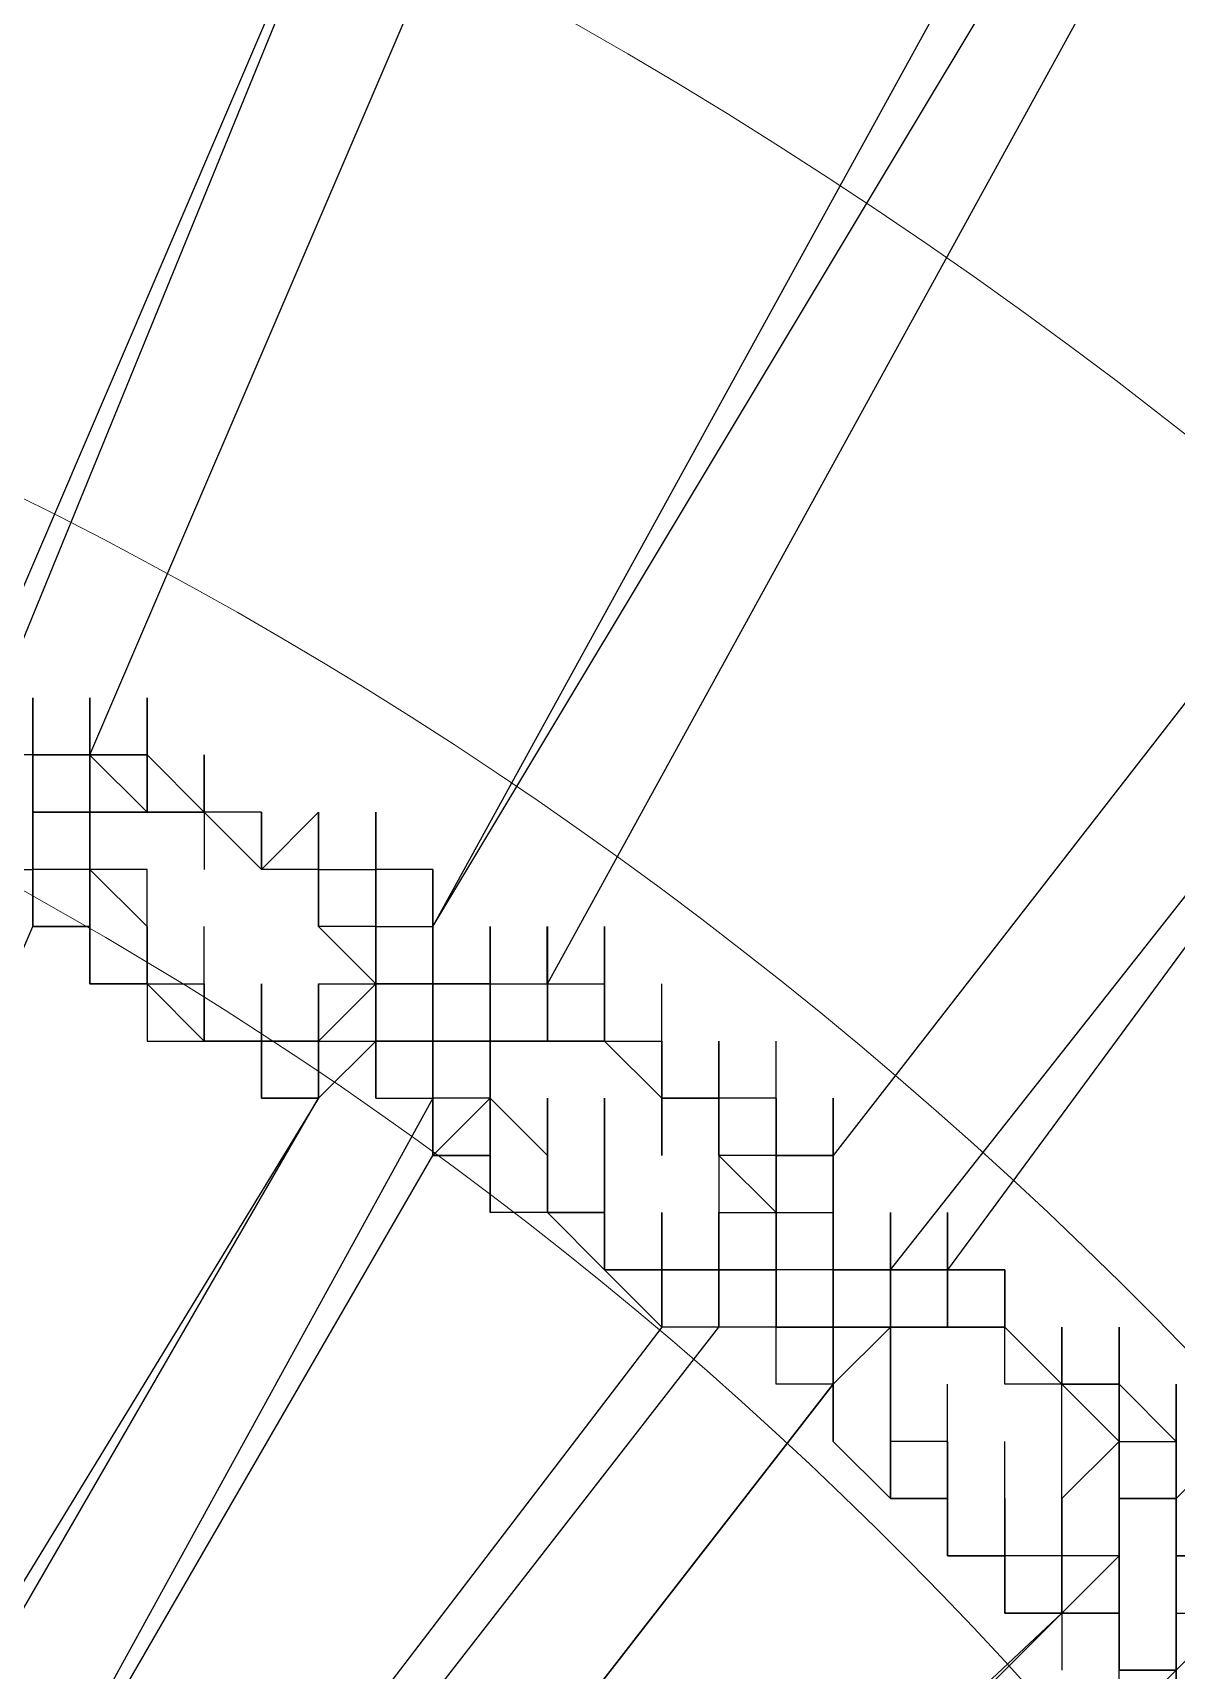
# Model space of a CAD drawing. Header units: inches. Extents: x 3324238 to 135265466, y -1036581 to 20094598.
# Drawn here: x 3353773.837 to 3353775.448, y -519265.449 to -519263.143 of the extents above; entities that cross this region are included whole.
import ezdxf

# ---------------------------------------------------------------- set-up
doc = ezdxf.new("R2010")
doc.units = ezdxf.units.IN
doc.header["$MEASUREMENT"] = 0
doc.layers.add('PDF_Geometry', color=7, linetype='Continuous')

msp = doc.modelspace()

# ---------------------------------------------------------------- linework, layer by layer
at = {"layer": 'PDF_Geometry', "lineweight": 25}
for points in [[(3353774.4814, -519262.3875), (3353773.7562, -519264.16), (3353773.7562, -519264.2406), (3353773.7562, -519264.3212), (3353773.7562, -519264.2406), (3353773.7562, -519264.16), (3353773.7562, -519264.2406), (3353773.6757, -519264.2406)], [(3353774.4814, -519262.3875), (3353773.7562, -519264.0795)], [(3353773.8368, -519264.0795), (3353773.8368, -519264.16), (3353773.8368, -519264.2406), (3353773.8368, -519264.16), (3353773.8368, -519264.0795), (3353773.8368, -519264.16), (3353773.8368, -519264.0795), (3353773.8368, -519264.16), (3353773.8368, -519264.2406), (3353773.9174, -519264.2406), (3353773.9174, -519264.3212), (3353773.9174, -519264.2406), (3353773.9174, -519264.16), (3353773.9174, -519264.2406), (3353773.9174, -519264.16), (3353773.9174, -519264.2406), (3353773.9174, -519264.16), (3353773.9174, -519264.2406), (3353773.9174, -519264.16), (3353774.6425, -519262.4681)], [(3353774.0785, -519264.16), (3353774.0785, -519264.2406), (3353773.998, -519264.2406), (3353773.9174, -519264.2406), (3353773.9174, -519264.16), (3353773.9174, -519264.0795), (3353773.9174, -519264.16), (3353774.6425, -519262.468)], [(3353773.3534, -519266.1743), (3353774.2397, -519264.6435), (3353774.3202, -519264.5629), (3353774.3202, -519264.6435), (3353774.4008, -519264.6435), (3353774.4008, -519264.5629), (3353774.4814, -519264.5629), (3353774.562, -519264.5629), (3353774.4814, -519264.5629), (3353774.562, -519264.5629), (3353774.562, -519264.4823), (3353774.562, -519264.5629), (3353774.562, -519264.4823), (3353774.562, -519264.5629), (3353774.562, -519264.4823), (3353775.4482, -519262.8709), (3353775.4482, -519262.7903), (3353775.4482, -519262.8709), (3353775.4482, -519262.7903), (3353775.3677, -519262.7903), (3353775.3677, -519262.7098), (3353775.3677, -519262.7903), (3353775.3677, -519262.7098)], [(3353774.2397, -519264.6435), (3353774.2397, -519264.5629), (3353774.2397, -519264.6435), (3353774.2397, -519264.5629), (3353774.3202, -519264.5629), (3353774.3202, -519264.4823), (3353774.3202, -519264.4018), (3353774.3202, -519264.4823), (3353774.3202, -519264.5629), (3353774.3202, -519264.4823), (3353774.3202, -519264.5629), (3353774.4008, -519264.5629), (3353774.4008, -519264.4823), (3353774.4008, -519264.4018), (3353774.4008, -519264.4823), (3353774.4008, -519264.4018), (3353774.4008, -519264.4823), (3353774.4008, -519264.4018), (3353774.4008, -519264.4823), (3353774.4008, -519264.4018), (3353774.4008, -519264.3212), (3353774.4008, -519264.4018), (3353775.2871, -519262.7903), (3353775.2871, -519262.7098)], [(3353774.4008, -519264.4018), (3353774.4008, -519264.4823), (3353774.4008, -519264.4018), (3353775.3677, -519262.7903), (3353775.2871, -519262.7903), (3353775.2871, -519262.7098)], [(3353774.4814, -519264.5629), (3353774.4814, -519264.4823), (3353774.4814, -519264.5629), (3353774.4814, -519264.4823), (3353774.4814, -519264.5629), (3353774.4814, -519264.4823), (3353774.562, -519264.4823), (3353774.562, -519264.4018), (3353774.562, -519264.4823), (3353775.4482, -519262.8709)], [(3353776.1734, -519263.1932), (3353776.1734, -519263.2738), (3353776.0928, -519263.2738), (3353776.0928, -519263.1932), (3353776.0928, -519263.2738), (3353774.9648, -519264.7241), (3353774.9648, -519264.6435)], [(3353776.0928, -519263.2738), (3353774.9648, -519264.7241), (3353774.9648, -519264.6435), (3353774.9648, -519264.7241), (3353774.9648, -519264.8046), (3353774.9648, -519264.8852), (3353774.9648, -519264.8046), (3353774.9648, -519264.8852), (3353774.9648, -519264.8046), (3353774.9648, -519264.8852), (3353775.0454, -519264.8852), (3353775.0454, -519264.9658), (3353775.126, -519264.9658), (3353775.0454, -519264.9658), (3353774.9648, -519264.9658), (3353774.8842, -519264.9658), (3353774.8842, -519264.8852), (3353774.8842, -519264.8046), (3353774.8842, -519264.8852), (3353774.8842, -519264.8046), (3353774.8842, -519264.8852), (3353774.8842, -519264.8046), (3353774.8842, -519264.8852), (3353774.8842, -519264.8046), (3353774.8842, -519264.8852), (3353774.8842, -519264.8046), (3353774.8842, -519264.8852), (3353774.8842, -519264.8046), (3353774.8842, -519264.7241), (3353774.8842, -519264.6435)], [(3353775.0454, -519264.8852), (3353776.254, -519263.3543)], [(3353776.254, -519263.3543), (3353775.126, -519264.8852), (3353775.126, -519264.8046)], [(3353775.2065, -519265.3686), (3353775.2065, -519265.2881), (3353775.2065, -519265.3686), (3353775.2871, -519265.3686), (3353775.2871, -519265.2881), (3353775.2871, -519265.3686), (3353775.2871, -519265.2881), (3353775.2871, -519265.2075), (3353775.3677, -519265.1269), (3353775.4482, -519265.1269), (3353775.4482, -519265.0463), (3353775.4482, -519265.1269), (3353775.4482, -519265.2075), (3353776.818, -519263.8378)], [(3353776.818, -519263.8378), (3353775.4482, -519265.2075), (3353775.4482, -519265.2881), (3353775.4482, -519265.2075), (3353775.4482, -519265.1269), (3353775.4482, -519265.2075), (3353775.4482, -519265.2881), (3353775.4482, -519265.3686), (3353775.5288, -519265.3686)], [(3353773.9174, -519264.3212), (3353773.9174, -519264.2406), (3353773.8368, -519264.2406), (3353773.8368, -519264.3212), (3353773.8368, -519264.2406), (3353773.8368, -519264.3212), (3353773.8368, -519264.2406), (3353773.8368, -519264.3212), (3353773.8368, -519264.2406), (3353773.8368, -519264.16), (3353773.8368, -519264.0795), (3353773.8368, -519264.16), (3353773.7562, -519264.16), (3353773.7562, -519264.0795), (3353773.7562, -519263.9989), (3353773.7562, -519264.0795), (3353773.7562, -519263.9989), (3353773.7562, -519264.0795), (3353773.7562, -519264.16)], [(3353773.1117, -519266.0938), (3353773.8368, -519264.4018), (3353773.8368, -519264.3212), (3353773.8368, -519264.2406), (3353773.8368, -519264.3212), (3353773.8368, -519264.4018), (3353773.8368, -519264.3212), (3353773.8368, -519264.4018), (3353773.8368, -519264.3212), (3353773.8368, -519264.4018), (3353773.8368, -519264.3212), (3353773.8368, -519264.2406), (3353773.8368, -519264.3212), (3353773.8368, -519264.2406), (3353773.8368, -519264.16), (3353773.8368, -519264.0795), (3353773.8368, -519264.16), (3353773.8368, -519264.2406), (3353773.8368, -519264.3212), (3353773.8368, -519264.2406), (3353773.8368, -519264.16), (3353773.8368, -519264.0795), (3353773.8368, -519264.16), (3353773.8368, -519264.2406), (3353773.8368, -519264.16), (3353773.8368, -519264.0795), (3353773.8368, -519264.16), (3353773.8368, -519264.0795), (3353773.8368, -519264.16), (3353773.7562, -519264.16)], [(3353773.9174, -519264.16), (3353773.9174, -519264.0795), (3353773.9174, -519264.16), (3353773.9174, -519264.2406), (3353773.9174, -519264.16), (3353773.9174, -519264.0795), (3353773.9174, -519264.16), (3353773.9174, -519264.2406), (3353773.9174, -519264.16), (3353773.9174, -519264.2406), (3353773.9174, -519264.16), (3353773.9174, -519264.2406), (3353773.9174, -519264.16), (3353773.9174, -519264.0795), (3353773.9174, -519264.16), (3353773.9174, -519264.0795), (3353773.9174, -519264.16), (3353773.9174, -519264.2406), (3353773.9174, -519264.16), (3353773.9174, -519264.2406), (3353773.9174, -519264.3212), (3353773.9174, -519264.2406), (3353773.9174, -519264.16), (3353773.9174, -519264.2406), (3353773.9174, -519264.3212), (3353773.9174, -519264.2406), (3353773.9174, -519264.16), (3353773.998, -519264.16)], [(3353773.9174, -519264.2406), (3353773.9174, -519264.16), (3353773.9174, -519264.0795)], [(3353773.6757, -519264.2406), (3353773.6757, -519264.3212), (3353773.7562, -519264.3212), (3353773.7562, -519264.2406), (3353773.7562, -519264.16), (3353773.7562, -519264.2406), (3353773.7562, -519264.16), (3353773.7562, -519264.2406), (3353773.7562, -519264.3212), (3353773.8368, -519264.3212)], [(3353773.9174, -519264.16), (3353773.8368, -519264.16), (3353773.9174, -519264.16)], [(3353773.8368, -519264.2406), (3353773.8368, -519264.16)], [(3353773.8368, -519264.2406), (3353773.8368, -519264.16)], [(3353774.1591, -519264.2406), (3353774.1591, -519264.3212), (3353774.2397, -519264.2406), (3353774.2397, -519264.3212), (3353774.2397, -519264.2406), (3353774.2397, -519264.3212), (3353774.2397, -519264.2406), (3353774.2397, -519264.3212), (3353774.2397, -519264.2406), (3353774.2397, -519264.3212), (3353774.2397, -519264.4018), (3353774.2397, -519264.3212), (3353774.2397, -519264.4018), (3353774.2397, -519264.3212), (3353774.3202, -519264.3212), (3353774.3202, -519264.2406), (3353774.3202, -519264.3212), (3353774.3202, -519264.4018), (3353774.3202, -519264.3212), (3353774.3202, -519264.2406), (3353774.3202, -519264.3212), (3353774.3202, -519264.4018), (3353774.3202, -519264.3212), (3353774.3202, -519264.4018), (3353774.3202, -519264.3212), (3353774.3202, -519264.4018), (3353774.3202, -519264.4823), (3353774.3202, -519264.4018), (3353774.3202, -519264.4823), (3353774.3202, -519264.4018), (3353774.3202, -519264.4823), (3353774.3202, -519264.4018), (3353774.3202, -519264.4823), (3353774.3202, -519264.4018), (3353774.3202, -519264.4823), (3353774.2397, -519264.4018), (3353774.2397, -519264.3212), (3353774.2397, -519264.4018), (3353774.2397, -519264.3212), (3353774.1591, -519264.3212), (3353774.1591, -519264.2406), (3353774.0785, -519264.2406), (3353773.998, -519264.16), (3353773.998, -519264.2406), (3353773.998, -519264.16), (3353773.998, -519264.2406), (3353773.9174, -519264.2406), (3353773.998, -519264.2406)], [(3353773.9174, -519264.2406), (3353773.9174, -519264.16)], [(3353773.9174, -519264.16), (3353773.998, -519264.16), (3353773.9174, -519264.16)], [(3353773.9174, -519264.2406), (3353773.9174, -519264.1601)], [(3353773.998, -519264.2406), (3353773.9174, -519264.1601)], [(3353774.0785, -519264.2406), (3353774.0785, -519264.16)], [(3353774.0785, -519264.2406), (3353774.0785, -519264.16)], [(3353774.0785, -519264.2406), (3353774.0785, -519264.16)], [(3353773.8368, -519264.3212), (3353773.8368, -519264.2406)], [(3353773.8368, -519264.3212), (3353773.8368, -519264.2406)], [(3353773.8368, -519264.3212), (3353773.8368, -519264.2406)], [(3353773.8368, -519264.3212), (3353773.8368, -519264.2406)], [(3353773.8368, -519264.3212), (3353773.8368, -519264.2406)], [(3353773.9174, -519264.3212), (3353773.9174, -519264.2406)], [(3353773.9174, -519264.3212), (3353773.9174, -519264.2406)], [(3353773.9174, -519264.3212), (3353773.9174, -519264.2406)], [(3353773.9174, -519264.3212), (3353773.9174, -519264.2406)], [(3353774.1591, -519264.5629), (3353774.1591, -519264.4823), (3353774.1591, -519264.5629), (3353774.1591, -519264.4823), (3353774.1591, -519264.5629), (3353774.1591, -519264.4823), (3353774.1591, -519264.5629), (3353774.2397, -519264.5629), (3353774.1591, -519264.5629), (3353774.2397, -519264.5629), (3353774.2397, -519264.4823), (3353774.2397, -519264.5629), (3353774.2397, -519264.4823), (3353774.3202, -519264.4823), (3353774.2397, -519264.4018), (3353774.2397, -519264.3212), (3353774.2397, -519264.2406), (3353774.2397, -519264.3212), (3353774.1591, -519264.3212), (3353774.1591, -519264.2406), (3353774.1591, -519264.3212), (3353774.0785, -519264.2406), (3353774.0785, -519264.3212)], [(3353774.2397, -519264.2406), (3353774.1591, -519264.3212), (3353774.2397, -519264.2406)], [(3353774.2397, -519264.3212), (3353774.2397, -519264.2406)], [(3353773.7562, -519264.3212), (3353773.8368, -519264.3212)], [(3353774.0785, -519264.5629), (3353774.1591, -519264.5629), (3353774.1591, -519264.4823), (3353774.1591, -519264.5629), (3353774.2397, -519264.5629), (3353774.2397, -519264.4823), (3353774.2397, -519264.5629), (3353774.2397, -519264.6435), (3353774.2397, -519264.5629), (3353774.2397, -519264.6435), (3353774.2397, -519264.5629), (3353774.2397, -519264.4823), (3353774.2397, -519264.5629), (3353774.3202, -519264.4823), (3353774.4008, -519264.4823), (3353774.4008, -519264.4018), (3353774.4008, -519264.3212), (3353774.4008, -519264.4018), (3353774.4008, -519264.4823), (3353774.4008, -519264.5629), (3353774.4008, -519264.6435), (3353774.4008, -519264.7241), (3353774.4814, -519264.6435), (3353774.4814, -519264.5629), (3353774.4814, -519264.4823), (3353774.4814, -519264.5629), (3353774.4814, -519264.4823), (3353774.4814, -519264.5629), (3353774.4814, -519264.4823), (3353774.4814, -519264.5629), (3353774.4814, -519264.4823), (3353774.4814, -519264.5629), (3353774.4814, -519264.4823), (3353774.4814, -519264.5629), (3353774.4814, -519264.4823), (3353774.4814, -519264.5629), (3353774.4008, -519264.5629), (3353774.4008, -519264.6435), (3353774.4008, -519264.5629), (3353774.4008, -519264.6435), (3353774.4008, -519264.7241), (3353774.4008, -519264.6435), (3353774.4008, -519264.5629), (3353774.4814, -519264.5629), (3353774.4814, -519264.6435), (3353774.4814, -519264.7241), (3353774.4814, -519264.6435), (3353774.4814, -519264.5629), (3353774.4814, -519264.4823), (3353774.4814, -519264.5629), (3353774.4814, -519264.4823), (3353774.4814, -519264.4018)], [(3353774.4008, -519264.3212), (3353774.4008, -519264.4018), (3353774.4008, -519264.3212), (3353774.3202, -519264.3212), (3353774.3202, -519264.4018), (3353774.2397, -519264.4018)], [(3353774.3202, -519264.6435), (3353774.3202, -519264.5629), (3353774.3202, -519264.6435), (3353774.3202, -519264.5629), (3353774.3202, -519264.4823), (3353774.3202, -519264.4018), (3353774.4008, -519264.4018), (3353774.4008, -519264.3212), (3353774.4008, -519264.4018), (3353774.4008, -519264.4823), (3353774.3202, -519264.4823), (3353774.3202, -519264.5629), (3353774.3202, -519264.4823), (3353774.3202, -519264.5629), (3353774.3202, -519264.4823), (3353774.3202, -519264.5629), (3353774.3202, -519264.4823)], [(3353774.4008, -519264.4018), (3353774.4008, -519264.3212)], [(3353774.4008, -519264.4018), (3353774.4008, -519264.3212)], [(3353774.4008, -519264.4018), (3353774.4008, -519264.3212)], [(3353774.4008, -519264.4018), (3353774.4008, -519264.3212)], [(3353774.4008, -519264.4018), (3353774.4008, -519264.3212)], [(3353774.4008, -519264.4018), (3353774.4008, -519264.3212)], [(3353774.4008, -519264.4018), (3353774.4008, -519264.3212)], [(3353774.4008, -519264.4018), (3353774.4008, -519264.3212)], [(3353773.8368, -519264.4018), (3353773.9174, -519264.4018), (3353773.9174, -519264.4823), (3353773.998, -519264.4823), (3353773.998, -519264.5629), (3353774.0785, -519264.5629), (3353774.0785, -519264.4823), (3353774.0785, -519264.5629), (3353774.0785, -519264.4823), (3353774.0785, -519264.5629), (3353774.0785, -519264.4823), (3353774.0785, -519264.5629), (3353774.0785, -519264.4823), (3353774.0785, -519264.5629), (3353773.998, -519264.4823), (3353773.9174, -519264.4823)], [(3353773.998, -519264.4823), (3353773.998, -519264.4018)], [(3353773.998, -519264.4823), (3353773.998, -519264.4018)], [(3353774.0785, -519264.4823), (3353774.0785, -519264.4018)], [(3353774.3202, -519264.4018), (3353774.3202, -519264.4823), (3353774.3202, -519264.5629), (3353774.4008, -519264.5629), (3353774.4008, -519264.6435), (3353774.4008, -519264.5629), (3353774.4008, -519264.6435), (3353774.4008, -519264.5629), (3353774.4008, -519264.6435), (3353774.4008, -519264.5629), (3353774.4008, -519264.4823), (3353774.4814, -519264.4823), (3353774.4814, -519264.4018), (3353774.4814, -519264.4823), (3353774.4814, -519264.4018), (3353774.4814, -519264.4823), (3353774.4814, -519264.4018), (3353774.4814, -519264.4823), (3353774.4814, -519264.5629), (3353774.4814, -519264.6435), (3353774.4008, -519264.6435), (3353774.4008, -519264.5629), (3353774.4008, -519264.6435), (3353774.4008, -519264.7241), (3353774.4008, -519264.6435), (3353774.4008, -519264.7241), (3353774.4814, -519264.7241), (3353774.4008, -519264.7241), (3353774.4814, -519264.7241)], [(3353774.3202, -519264.4823), (3353774.3202, -519264.4018)], [(3353774.3202, -519264.6435), (3353774.3202, -519264.5629), (3353774.3202, -519264.4823), (3353774.3202, -519264.4018)], [(3353774.3202, -519264.4823), (3353774.3202, -519264.4018)], [(3353774.3202, -519264.4823), (3353774.3202, -519264.4018)], [(3353774.3202, -519264.4823), (3353774.3202, -519264.4018)], [(3353774.3202, -519264.4823), (3353774.3202, -519264.4018)], [(3353774.3202, -519264.4823), (3353774.3202, -519264.4018)], [(3353774.3202, -519264.4823), (3353774.3202, -519264.4018)], [(3353774.3202, -519264.4823), (3353774.3202, -519264.4018)], [(3353774.3202, -519264.4823), (3353774.3202, -519264.4018)], [(3353774.3202, -519264.4823), (3353774.3202, -519264.4018)], [(3353774.3203, -519264.6435), (3353774.3203, -519264.5629), (3353774.3203, -519264.4823), (3353774.3203, -519264.4018)], [(3353774.4008, -519264.4823), (3353774.4008, -519264.4018)], [(3353774.4008, -519264.4823), (3353774.4008, -519264.4018)], [(3353774.4008, -519264.4823), (3353774.4008, -519264.4018)], [(3353774.4008, -519264.4823), (3353774.4008, -519264.4018)], [(3353774.4008, -519264.4823), (3353774.4008, -519264.4018)], [(3353774.4008, -519264.4823), (3353774.4008, -519264.4018)], [(3353774.4008, -519264.4823), (3353774.4008, -519264.4018)], [(3353774.4008, -519264.4823), (3353774.4008, -519264.4018)], [(3353774.4008, -519264.4823), (3353774.4008, -519264.4018)], [(3353774.4814, -519264.4823), (3353774.4814, -519264.4018)], [(3353774.4814, -519264.4823), (3353774.4814, -519264.4018)], [(3353774.4814, -519264.4823), (3353774.4814, -519264.4018)], [(3353774.4814, -519264.4823), (3353774.4814, -519264.4018)], [(3353774.4814, -519264.4823), (3353774.4814, -519264.4018)], [(3353774.4814, -519264.4823), (3353774.4814, -519264.4018)], [(3353774.4814, -519264.4823), (3353774.4814, -519264.4018)], [(3353774.4814, -519264.4823), (3353774.4814, -519264.4018)], [(3353774.4814, -519264.4823), (3353774.4814, -519264.4018)], [(3353774.4814, -519264.4823), (3353774.4814, -519264.4018)], [(3353774.5619, -519264.4823), (3353774.5619, -519264.4018)], [(3353774.5619, -519264.4823), (3353774.5619, -519264.4018)], [(3353774.562, -519264.4823), (3353774.562, -519264.4018)], [(3353774.562, -519264.4018), (3353774.562, -519264.4823), (3353774.562, -519264.4018), (3353774.562, -519264.4823), (3353774.6425, -519264.4823), (3353774.6425, -519264.4018), (3353774.6425, -519264.4823), (3353774.6425, -519264.5629), (3353774.7231, -519264.5629), (3353774.7231, -519264.6435), (3353774.8037, -519264.6435)], [(3353774.562, -519264.4823), (3353774.562, -519264.4018)], [(3353774.562, -519264.4823), (3353774.562, -519264.4018)], [(3353774.562, -519264.4823), (3353774.562, -519264.4018)], [(3353774.562, -519264.6435), (3353774.562, -519264.7241), (3353774.562, -519264.6435), (3353774.562, -519264.7241), (3353774.562, -519264.8046), (3353774.4814, -519264.8046), (3353774.4814, -519264.7241), (3353774.4008, -519264.7241), (3353774.4008, -519264.6435), (3353773.5145, -519266.2549), (3353774.4008, -519264.7241), (3353774.4008, -519264.6435), (3353774.4008, -519264.7241), (3353774.4008, -519264.6435), (3353774.4008, -519264.5629), (3353774.4008, -519264.6435), (3353774.4008, -519264.5629), (3353774.4008, -519264.4823), (3353774.4008, -519264.5629), (3353774.4008, -519264.6435), (3353774.4008, -519264.5629), (3353774.4008, -519264.6435), (3353774.4008, -519264.5629), (3353774.4814, -519264.5629), (3353774.4814, -519264.6435), (3353774.562, -519264.7241), (3353774.4814, -519264.6435), (3353774.562, -519264.7241), (3353774.562, -519264.8046), (3353774.4814, -519264.8046), (3353774.4814, -519264.7241), (3353774.4814, -519264.8046)], [(3353773.998, -519264.4823), (3353774.0785, -519264.4823)], [(3353774.1591, -519264.4823), (3353774.1591, -519264.5629), (3353774.0785, -519264.5629), (3353774.1591, -519264.5629), (3353774.1591, -519264.6435)], [(3353774.1591, -519264.5629), (3353774.1591, -519264.4823)], [(3353774.1591, -519264.5629), (3353774.1591, -519264.4823)], [(3353774.2397, -519264.5629), (3353774.2397, -519264.4823)], [(3353774.2397, -519264.5629), (3353774.2397, -519264.4823)], [(3353774.2397, -519264.6435), (3353774.2397, -519264.5629), (3353774.2397, -519264.4823)], [(3353774.3202, -519264.5629), (3353774.3202, -519264.4823)], [(3353774.3202, -519264.5629), (3353774.3202, -519264.4823)], [(3353774.3202, -519264.4823), (3353774.4008, -519264.4823)], [(3353774.4008, -519264.6435), (3353774.4008, -519264.5629), (3353774.4008, -519264.4823), (3353774.4008, -519264.5629), (3353774.4008, -519264.6435)], [(3353774.4814, -519264.4823), (3353774.4008, -519264.4823), (3353774.4814, -519264.4823)], [(3353774.4008, -519264.5629), (3353774.4008, -519264.4823)], [(3353774.4008, -519264.5629), (3353774.4008, -519264.4823)], [(3353774.4814, -519264.5629), (3353774.4814, -519264.4823)], [(3353774.4814, -519264.5629), (3353774.4814, -519264.4823)], [(3353774.4814, -519264.5629), (3353774.4814, -519264.4823)], [(3353774.4814, -519264.5629), (3353774.4814, -519264.4823)], [(3353774.4814, -519264.5629), (3353774.4814, -519264.4823)], [(3353774.4814, -519264.5629), (3353774.4814, -519264.4823)], [(3353774.4814, -519264.5629), (3353774.4814, -519264.4823)], [(3353774.562, -519264.5629), (3353774.6425, -519264.5629), (3353774.6425, -519264.4823), (3353774.6425, -519264.5629), (3353774.7231, -519264.5629), (3353774.7231, -519264.4823)], [(3353774.6425, -519264.5629), (3353774.6425, -519264.4823)], [(3353774.7231, -519264.6435), (3353774.6425, -519264.5629), (3353774.6425, -519264.4823)], [(3353773.8368, -519266.4966), (3353774.9648, -519265.0463), (3353774.9648, -519264.9658), (3353774.9648, -519265.0463), (3353774.9648, -519265.1269), (3353774.9648, -519265.0463), (3353775.0454, -519264.9658), (3353775.0454, -519264.8852), (3353775.0454, -519264.9658), (3353775.0454, -519264.8852), (3353775.0454, -519264.9658), (3353774.9648, -519264.9658), (3353774.9648, -519264.8852), (3353774.9648, -519264.9658), (3353774.8842, -519264.9658), (3353774.8842, -519264.8852), (3353774.8842, -519264.8046), (3353774.8842, -519264.8852), (3353774.8842, -519264.8046), (3353774.8842, -519264.7241), (3353774.8842, -519264.6435), (3353774.8842, -519264.5629)], [(3353774.2397, -519264.6435), (3353774.2397, -519264.5629)], [(3353774.2397, -519264.6435), (3353774.2397, -519264.5629)], [(3353774.3202, -519264.5629), (3353774.4008, -519264.5629), (3353774.3202, -519264.5629)], [(3353774.4008, -519264.6435), (3353774.4008, -519264.5629)], [(3353774.4814, -519264.5629), (3353774.4008, -519264.5629)], [(3353774.4008, -519264.7241), (3353774.4008, -519264.6435), (3353774.4008, -519264.5629), (3353774.4008, -519264.6435)], [(3353774.4008, -519264.6435), (3353774.4008, -519264.5629)], [(3353774.6425, -519264.5629), (3353774.562, -519264.5629), (3353774.6425, -519264.5629)], [(3353774.8037, -519264.7241), (3353774.8037, -519264.6435), (3353774.8037, -519264.7241), (3353774.8037, -519264.6435), (3353774.8037, -519264.7241), (3353774.8037, -519264.6435), (3353774.8037, -519264.7241), (3353774.8037, -519264.6435), (3353774.8037, -519264.7241), (3353774.8037, -519264.6435), (3353774.8037, -519264.7241), (3353774.8037, -519264.6435), (3353774.7231, -519264.6435), (3353774.8037, -519264.6435), (3353774.8037, -519264.7241), (3353774.8037, -519264.6435), (3353774.8037, -519264.5629), (3353774.8037, -519264.6435), (3353774.8037, -519264.5629), (3353774.8037, -519264.6435), (3353774.8037, -519264.5629)], [(3353774.7231, -519264.5629), (3353774.7231, -519264.6435)], [(3353774.7231, -519264.6435), (3353774.7231, -519264.5629)], [(3353774.7231, -519264.6435), (3353774.7231, -519264.5629)], [(3353774.7231, -519264.6435), (3353774.7231, -519264.5629)], [(3353774.8037, -519264.6435), (3353774.8037, -519264.5629)], [(3353774.2397, -519264.6435), (3353773.3534, -519266.0938)], [(3353774.1591, -519264.6435), (3353774.2397, -519264.6435), (3353774.1591, -519264.6435)], [(3353774.4008, -519264.7241), (3353774.4008, -519264.6435)], [(3353774.8037, -519264.9658), (3353774.8037, -519264.8852), (3353774.8037, -519264.9658), (3353774.8037, -519264.8852), (3353774.8037, -519264.9658), (3353774.8037, -519264.8852), (3353774.8037, -519264.9658), (3353774.8037, -519264.8852), (3353774.8037, -519264.9658), (3353774.8037, -519264.8852), (3353774.8842, -519264.8852), (3353774.8842, -519264.8046), (3353774.8037, -519264.7241), (3353774.8037, -519264.8046), (3353774.8037, -519264.8852), (3353774.8037, -519264.9658), (3353774.7231, -519264.9658), (3353774.7231, -519264.8852), (3353774.7231, -519264.8046), (3353774.7231, -519264.8852), (3353774.7231, -519264.8046), (3353774.7231, -519264.8852), (3353774.7231, -519264.8046), (3353774.7231, -519264.8852), (3353774.7231, -519264.8046), (3353774.7231, -519264.8852), (3353774.6425, -519264.8852), (3353774.6425, -519264.8046), (3353774.6425, -519264.7241), (3353774.6425, -519264.6435), (3353774.6425, -519264.7241), (3353774.6425, -519264.8046), (3353774.6425, -519264.7241), (3353774.6425, -519264.8046), (3353774.562, -519264.8046), (3353774.6425, -519264.8046), (3353774.6425, -519264.7241), (3353774.6425, -519264.8046), (3353774.6425, -519264.8852), (3353774.7231, -519264.8852), (3353774.7231, -519264.9658), (3353774.7231, -519264.8852), (3353774.8037, -519264.8852), (3353774.7231, -519264.8852), (3353774.6425, -519264.8852), (3353774.562, -519264.8046), (3353774.562, -519264.7241), (3353774.562, -519264.8046), (3353774.562, -519264.724)], [(3353774.6425, -519264.8046), (3353774.6425, -519264.8852), (3353774.7231, -519264.8852), (3353774.8037, -519264.8852), (3353774.8037, -519264.8046), (3353774.8037, -519264.8852), (3353774.8037, -519264.8046), (3353774.8037, -519264.8852), (3353774.8037, -519264.9658), (3353774.8037, -519264.8852), (3353774.8037, -519264.8046), (3353774.8842, -519264.8046), (3353774.8842, -519264.7241), (3353774.8842, -519264.8046), (3353774.8842, -519264.7241), (3353774.8037, -519264.7241), (3353774.8037, -519264.6435), (3353774.8037, -519264.7241), (3353774.8037, -519264.6435), (3353774.8037, -519264.7241)], [(3353774.7231, -519264.7241), (3353774.7231, -519264.6435), (3353774.7231, -519264.7241)], [(3353774.8037, -519264.7241), (3353774.8037, -519264.6435)], [(3353774.8037, -519264.7241), (3353774.8037, -519264.6435)], [(3353774.8842, -519264.7241), (3353774.8842, -519264.6435), (3353774.8037, -519264.6435)], [(3353774.8037, -519264.7241), (3353774.8037, -519264.6435)], [(3353774.8842, -519264.7241), (3353774.8842, -519264.6435)], [(3353774.8842, -519264.7241), (3353774.8842, -519264.6435)], [(3353774.8842, -519264.6435), (3353774.8842, -519264.7241)], [(3353774.8842, -519264.7241), (3353774.8842, -519264.6435)], [(3353774.8842, -519264.7241), (3353774.8842, -519264.6435)], [(3353774.8842, -519264.7241), (3353774.8842, -519264.6435), (3353774.8842, -519264.7241)], [(3353774.9648, -519264.724), (3353774.9648, -519264.6435)], [(3353774.6425, -519264.8046), (3353774.6425, -519264.8852), (3353774.6425, -519264.8046), (3353774.6425, -519264.724)], [(3353774.6425, -519264.8046), (3353774.6425, -519264.7241)], [(3353774.8842, -519264.724), (3353774.8842, -519264.8046), (3353774.8842, -519264.8852), (3353774.8037, -519264.8852), (3353774.8037, -519264.9658), (3353774.8037, -519264.8852), (3353774.8037, -519264.8046), (3353774.8037, -519264.8852)], [(3353774.9648, -519265.1269), (3353774.9648, -519265.0463), (3353774.9648, -519264.9658), (3353774.9648, -519265.0463), (3353774.9648, -519264.9658), (3353774.9648, -519265.0463), (3353774.8842, -519265.0463), (3353774.8842, -519264.9658), (3353774.8842, -519264.8852), (3353774.8842, -519264.8046), (3353774.8842, -519264.8852), (3353774.8842, -519264.8046), (3353774.8842, -519264.8852), (3353774.8842, -519264.8046), (3353774.8842, -519264.8852), (3353774.8842, -519264.8046), (3353774.8842, -519264.8852), (3353774.8842, -519264.8046), (3353774.8842, -519264.8852), (3353774.8842, -519264.8046), (3353774.9648, -519264.8046), (3353774.9648, -519264.7241), (3353774.9648, -519264.8046), (3353774.9648, -519264.8852), (3353774.9648, -519264.9658), (3353774.9648, -519264.8852), (3353774.9648, -519264.8046), (3353774.9648, -519264.8852), (3353774.9648, -519264.8046), (3353774.9648, -519264.8852), (3353774.9648, -519264.9658), (3353774.9648, -519264.8852), (3353774.9648, -519264.8046), (3353774.9648, -519264.8852), (3353774.9648, -519264.9658), (3353775.0454, -519264.9658), (3353775.0454, -519264.8852), (3353775.0454, -519264.9658), (3353775.0454, -519264.8852), (3353775.0454, -519264.9658), (3353775.0454, -519264.8852), (3353775.0454, -519264.9658), (3353775.0454, -519264.8852), (3353774.9648, -519264.8852), (3353774.8842, -519264.8852), (3353774.8037, -519264.8852), (3353774.8842, -519264.8852), (3353774.8842, -519264.9658), (3353774.8842, -519264.8852), (3353774.8842, -519264.9658)], [(3353774.8842, -519264.8852), (3353774.8842, -519264.8046), (3353774.8842, -519264.724)], [(3353774.8842, -519264.8046), (3353774.8842, -519264.724)], [(3353774.9648, -519264.7241), (3353774.8842, -519264.7241), (3353774.9648, -519264.7241)], [(3353774.8842, -519264.8046), (3353774.8842, -519264.7241)], [(3353774.8842, -519264.8046), (3353774.8842, -519264.7241)], [(3353774.8842, -519264.8046), (3353774.8842, -519264.7241)], [(3353774.8842, -519264.8046), (3353774.8842, -519264.7241)], [(3353774.8842, -519264.7241), (3353774.9648, -519264.7241)], [(3353774.9648, -519264.8046), (3353774.9648, -519264.7241)], [(3353773.998, -519266.6578), (3353775.2871, -519265.3686), (3353775.2871, -519265.2881), (3353775.2871, -519265.3686), (3353775.2065, -519265.3686), (3353775.2871, -519265.3686), (3353775.2871, -519265.2881), (3353775.2871, -519265.2075), (3353775.2871, -519265.2881), (3353775.2871, -519265.2075), (3353775.2871, -519265.2881), (3353775.2065, -519265.2881), (3353775.2065, -519265.2075), (3353775.2065, -519265.2881), (3353775.2065, -519265.3686), (3353775.2065, -519265.2881), (3353775.126, -519265.2881), (3353775.126, -519265.2075), (3353775.126, -519265.1269), (3353775.126, -519265.2075), (3353775.126, -519265.2881), (3353775.126, -519265.2075), (3353775.126, -519265.2881), (3353775.126, -519265.2075), (3353775.126, -519265.1269), (3353775.126, -519265.2075), (3353775.126, -519265.1269), (3353775.0454, -519265.1269), (3353775.0454, -519265.0463), (3353775.0454, -519265.1269), (3353775.0454, -519265.2075), (3353775.0454, -519265.1269), (3353775.0454, -519265.0463), (3353775.0454, -519264.9658), (3353775.0454, -519264.8852), (3353775.0454, -519264.8046), (3353775.0454, -519264.8852), (3353775.0454, -519264.9658), (3353775.0454, -519264.8852), (3353775.0454, -519264.8046), (3353775.0454, -519264.8852), (3353775.0454, -519264.9658), (3353775.0454, -519264.8852), (3353775.0454, -519264.9658), (3353775.0454, -519264.8852), (3353775.0454, -519264.9658), (3353775.0454, -519264.8852), (3353775.126, -519264.8852), (3353775.126, -519264.8046), (3353775.126, -519264.8852), (3353775.0454, -519264.8852)], [(3353774.6425, -519264.8852), (3353774.6425, -519264.8046)], [(3353774.7231, -519264.8852), (3353774.7231, -519264.8046)], [(3353774.7231, -519264.8852), (3353774.7231, -519264.8046)], [(3353774.9648, -519265.0463), (3353774.9648, -519264.9658), (3353774.9648, -519264.8852), (3353774.9648, -519264.9658), (3353774.8842, -519264.9658), (3353774.8842, -519264.8852), (3353774.8037, -519264.8852), (3353774.8037, -519264.8046)], [(3353774.8037, -519264.8852), (3353774.8037, -519264.8046)], [(3353774.8037, -519264.8852), (3353774.8037, -519264.8046)], [(3353774.9648, -519265.0463), (3353774.9648, -519264.9658), (3353774.8842, -519264.9658), (3353774.8842, -519264.8852), (3353774.8842, -519264.8046), (3353774.8842, -519264.8852)], [(3353774.8842, -519264.8852), (3353774.8842, -519264.8046)], [(3353774.8842, -519264.8852), (3353774.8842, -519264.8046)], [(3353774.8842, -519264.8852), (3353774.8842, -519264.8046)], [(3353774.8842, -519264.8852), (3353774.8842, -519264.8046)], [(3353774.8842, -519264.8852), (3353774.8842, -519264.8046)], [(3353774.8842, -519264.8852), (3353774.8842, -519264.8046)], [(3353774.8842, -519264.8852), (3353774.8842, -519264.8046)], [(3353774.8842, -519264.8852), (3353774.8842, -519264.8046)], [(3353774.8842, -519264.8852), (3353774.8842, -519264.8046)], [(3353774.8842, -519264.8852), (3353774.8842, -519264.8046)], [(3353774.8843, -519264.8852), (3353774.8843, -519264.8046)], [(3353774.9648, -519264.8852), (3353774.9648, -519264.8046)], [(3353774.9648, -519264.8852), (3353774.9648, -519264.8046)], [(3353774.9648, -519264.8852), (3353774.9648, -519264.8046)], [(3353775.0454, -519264.8852), (3353775.0454, -519264.8046)], [(3353775.0454, -519264.8852), (3353775.0454, -519264.8046)], [(3353775.0454, -519264.8852), (3353775.0454, -519264.8046)], [(3353775.0454, -519264.8852), (3353775.0454, -519264.8046)], [(3353775.0454, -519264.8852), (3353775.0454, -519264.8046)], [(3353775.0454, -519264.8852), (3353775.0454, -519264.8046)], [(3353775.0454, -519264.8852), (3353775.0454, -519264.8046)], [(3353775.0454, -519264.8852), (3353775.0454, -519264.8046)], [(3353775.1259, -519264.8852), (3353775.1259, -519264.8046)], [(3353775.126, -519264.8852), (3353775.126, -519264.8046)], [(3353775.126, -519264.8852), (3353775.126, -519264.8046)], [(3353774.7231, -519264.9658), (3353774.7231, -519264.8852)], [(3353774.8037, -519264.9658), (3353774.8037, -519264.8852)], [(3353774.8842, -519264.9658), (3353774.8037, -519264.9658), (3353774.8037, -519264.8852)], [(3353774.8842, -519264.9658), (3353774.8842, -519264.8852)], [(3353774.8842, -519264.9658), (3353774.8842, -519264.8852)], [(3353774.8842, -519264.9658), (3353774.8842, -519264.8852)], [(3353774.8842, -519264.8852), (3353774.8842, -519264.9658)], [(3353774.8842, -519264.9658), (3353774.8842, -519264.8852)], [(3353774.8842, -519264.9658), (3353774.8842, -519264.8852)], [(3353774.8842, -519264.9658), (3353774.8842, -519264.8852)], [(3353774.8842, -519264.9658), (3353774.8842, -519264.8852)], [(3353774.8842, -519264.9658), (3353774.8842, -519264.8852)], [(3353774.8842, -519264.9658), (3353774.8842, -519264.8852)], [(3353774.9648, -519264.9658), (3353774.9648, -519264.8852)], [(3353774.9648, -519264.9658), (3353774.9648, -519264.8852)], [(3353774.9648, -519264.9658), (3353774.9648, -519264.8852)], [(3353774.9648, -519264.9658), (3353774.9648, -519264.8852)], [(3353775.0454, -519264.8852), (3353774.9648, -519264.8852)], [(3353775.0454, -519264.9658), (3353774.9648, -519264.9658), (3353774.9648, -519264.8852)], [(3353774.9648, -519264.9658), (3353774.9648, -519264.8852)], [(3353774.9648, -519264.9658), (3353774.9648, -519264.8852)], [(3353775.126, -519264.8852), (3353775.0454, -519264.8852), (3353775.0454, -519264.9658)], [(3353775.0454, -519264.9658), (3353775.0454, -519264.8852)], [(3353775.0454, -519264.8852), (3353775.0454, -519264.9658), (3353775.0454, -519264.8852), (3353775.126, -519264.8852)], [(3353775.0454, -519264.8852), (3353775.126, -519264.8852)], [(3353775.0454, -519264.9658), (3353775.0454, -519264.8852)], [(3353775.0454, -519264.9658), (3353775.0454, -519264.8852)], [(3353775.0454, -519264.9658), (3353775.0454, -519264.8852)], [(3353775.0454, -519264.9658), (3353775.0454, -519264.8852)], [(3353775.0454, -519264.9658), (3353775.0454, -519264.8852)], [(3353775.0454, -519264.9658), (3353775.0454, -519264.8852)], [(3353775.0454, -519264.9658), (3353775.0454, -519264.8852)], [(3353775.126, -519264.9658), (3353775.126, -519264.8852)], [(3353775.126, -519264.9658), (3353775.126, -519264.8852)], [(3353775.126, -519264.9658), (3353775.126, -519264.8852)], [(3353775.126, -519264.9658), (3353775.126, -519264.8852)], [(3353775.126, -519264.9658), (3353775.126, -519264.8852)], [(3353775.2065, -519264.9658), (3353775.2065, -519264.8852)], [(3353775.2871, -519265.0463), (3353775.2871, -519264.9658), (3353775.2871, -519265.0463), (3353775.2065, -519265.0463), (3353775.2065, -519264.9658), (3353775.2065, -519264.8852)], [(3353775.2065, -519264.9658), (3353775.2065, -519264.8852)], [(3353775.2065, -519264.9658), (3353775.2065, -519264.8852)], [(3353775.2065, -519264.9658), (3353775.2065, -519264.8852)], [(3353773.7562, -519266.5772), (3353773.7562, -519266.4966), (3353773.7562, -519266.5772), (3353773.8368, -519266.5772), (3353773.8368, -519266.4966), (3353773.7562, -519266.4966), (3353773.7562, -519266.416), (3353773.6757, -519266.416), (3353774.8037, -519264.9658), (3353774.7231, -519264.9658), (3353773.6757, -519266.3355), (3353773.6757, -519266.416), (3353773.6757, -519266.4966), (3353773.5951, -519266.4966), (3353773.5145, -519266.5772), (3353773.5145, -519266.6578), (3353773.5145, -519266.7383), (3353773.5145, -519266.8189), (3353773.5145, -519266.7383), (3353773.4339, -519266.7383), (3353773.4339, -519266.6578)], [(3353774.8842, -519264.9658), (3353774.9648, -519264.9658)], [(3353774.8842, -519264.9658), (3353774.9648, -519264.9658), (3353774.8842, -519264.9658)], [(3353774.9648, -519265.0463), (3353774.9648, -519264.9658)], [(3353774.9648, -519265.0463), (3353774.9648, -519264.9658)], [(3353774.9648, -519265.0463), (3353774.9648, -519264.9658)], [(3353775.0454, -519264.9658), (3353775.0454, -519265.0463), (3353775.0454, -519265.1269)], [(3353775.2065, -519264.9658), (3353775.126, -519264.9658)], [(3353775.2871, -519265.0463), (3353775.2065, -519264.9658), (3353775.2871, -519265.0463)], [(3353775.2871, -519265.0463), (3353775.2871, -519264.9658)], [(3353775.2871, -519265.0463), (3353775.2871, -519264.9658)], [(3353775.2871, -519265.0463), (3353775.2871, -519264.9658)], [(3353775.3677, -519265.1269), (3353775.2871, -519265.0463), (3353775.2871, -519264.9658)], [(3353775.4482, -519265.5298), (3353775.4482, -519265.4492), (3353775.3677, -519265.5298), (3353775.3677, -519265.4492), (3353775.3677, -519265.3686), (3353775.3677, -519265.2881), (3353775.3677, -519265.2075), (3353775.4482, -519265.2075), (3353775.4482, -519265.1269), (3353775.4482, -519265.2075), (3353775.4482, -519265.1269), (3353775.3677, -519265.0463), (3353775.3677, -519265.1269), (3353775.3677, -519265.0463), (3353775.3677, -519264.9658), (3353775.3677, -519265.0463), (3353775.3677, -519264.9658)], [(3353775.2871, -519265.3686), (3353775.2871, -519265.2881), (3353775.2871, -519265.3686), (3353775.2871, -519265.2881), (3353775.2065, -519265.2881), (3353775.2065, -519265.2075), (3353775.2065, -519265.2881), (3353775.2065, -519265.2075), (3353775.2065, -519265.2881), (3353775.2065, -519265.2075), (3353775.2065, -519265.2881), (3353775.2065, -519265.2075), (3353775.2065, -519265.2881), (3353775.2065, -519265.2075), (3353775.2065, -519265.2881), (3353775.126, -519265.2881), (3353775.126, -519265.2075), (3353775.0454, -519265.2075), (3353775.0454, -519265.1269), (3353775.0454, -519265.2075), (3353774.9648, -519265.1269), (3353774.9648, -519265.0463), (3353774.9648, -519265.1269), (3353774.9648, -519265.0463), (3353773.8368, -519266.4966)], [(3353774.9648, -519265.0463), (3353774.9648, -519265.1269)], [(3353775.0454, -519265.2075), (3353775.126, -519265.2075), (3353775.126, -519265.2881), (3353775.126, -519265.2075), (3353775.126, -519265.1269), (3353775.126, -519265.2075), (3353775.126, -519265.1269), (3353775.126, -519265.0463)], [(3353775.0454, -519265.1269), (3353775.0454, -519265.2075), (3353775.0454, -519265.1269), (3353775.0454, -519265.0463)], [(3353775.0454, -519265.1269), (3353775.0454, -519265.0463)], [(3353775.1259, -519265.1269), (3353775.1259, -519265.0463)], [(3353775.3677, -519265.0463), (3353775.3677, -519265.1269), (3353775.3677, -519265.0463), (3353775.3677, -519265.1269), (3353775.3677, -519265.0463), (3353775.3677, -519265.1269), (3353775.3677, -519265.2075), (3353775.4482, -519265.2075), (3353775.4482, -519265.1269), (3353775.4482, -519265.2075), (3353775.4482, -519265.2881), (3353775.4482, -519265.2075), (3353775.3677, -519265.2075), (3353775.3677, -519265.2881), (3353775.3677, -519265.2075), (3353775.3677, -519265.2881), (3353775.2871, -519265.2881), (3353775.2871, -519265.3686), (3353775.2065, -519265.3686), (3353775.2065, -519265.2881), (3353775.2065, -519265.2075), (3353775.2065, -519265.1269)], [(3353775.3677, -519265.1269), (3353775.2871, -519265.0463), (3353775.3677, -519265.1269), (3353775.3677, -519265.0463), (3353775.2871, -519265.0463)], [(3353775.2871, -519265.0463), (3353775.3677, -519265.0463)], [(3353775.2871, -519265.1269), (3353775.2871, -519265.0463)], [(3353775.2871, -519265.1269), (3353775.2871, -519265.0463)], [(3353775.3677, -519265.1269), (3353775.2871, -519265.0463)], [(3353775.3677, -519265.1269), (3353775.3677, -519265.0463)], [(3353775.3677, -519265.1269), (3353775.3677, -519265.0463)], [(3353775.3677, -519265.1269), (3353775.3677, -519265.0463)], [(3353775.3677, -519265.1269), (3353775.3677, -519265.0463)], [(3353775.1259, -519265.288), (3353775.1259, -519265.2075), (3353775.1259, -519265.1269)], [(3353775.126, -519265.2881), (3353775.126, -519265.2075), (3353775.126, -519265.1269), (3353775.126, -519265.2075), (3353775.126, -519265.1269)], [(3353775.126, -519265.2075), (3353775.126, -519265.1269)], [(3353775.2065, -519265.2075), (3353775.2065, -519265.1269)], [(3353775.2065, -519265.2075), (3353775.2065, -519265.1269)], [(3353775.2871, -519265.2075), (3353775.2871, -519265.1269)], [(3353775.2871, -519265.2075), (3353775.2871, -519265.1269)], [(3353775.3677, -519265.2075), (3353775.3677, -519265.1269)], [(3353775.4482, -519265.2075), (3353775.4482, -519265.1269)], [(3353775.4482, -519265.2075), (3353775.4482, -519265.1269)], [(3353775.4482, -519265.2075), (3353775.4482, -519265.1269)], [(3353775.4482, -519265.2075), (3353775.4482, -519265.1269)], [(3353775.0454, -519265.2075), (3353775.126, -519265.2075), (3353775.0454, -519265.2075)], [(3353775.126, -519265.2075), (3353775.126, -519265.2881), (3353775.126, -519265.2075)], [(3353775.2065, -519265.288), (3353775.2065, -519265.2075)], [(3353775.2065, -519265.2881), (3353775.2065, -519265.2075)], [(3353775.2065, -519265.288), (3353775.2065, -519265.2075)], [(3353775.2871, -519265.2881), (3353775.2871, -519265.2075)], [(3353775.2871, -519265.2881), (3353775.2871, -519265.2075)], [(3353775.3677, -519265.2075), (3353775.3677, -519265.2881), (3353775.2871, -519265.2881), (3353775.2871, -519265.3686), (3353775.3677, -519265.3686), (3353775.3677, -519265.2881), (3353775.3677, -519265.3686), (3353775.3677, -519265.2881), (3353775.3677, -519265.3686), (3353775.3677, -519265.2881), (3353775.3677, -519265.3686), (3353775.3677, -519265.4492), (3353775.4482, -519265.4492), (3353775.4482, -519265.5298), (3353775.4482, -519265.4492), (3353775.4482, -519265.3686), (3353775.4482, -519265.4492), (3353775.4482, -519265.5298), (3353775.4482, -519265.4492), (3353775.5288, -519265.3686)], [(3353775.3677, -519265.2881), (3353775.3677, -519265.2075)], [(3353775.3677, -519265.2881), (3353775.3677, -519265.2075)], [(3353775.3677, -519265.288), (3353775.3677, -519265.2075)], [(3353775.4482, -519265.2881), (3353775.4482, -519265.2075)], [(3353775.4482, -519265.2881), (3353775.4482, -519265.2075)], [(3353775.4482, -519265.2881), (3353775.4482, -519265.2075)], [(3353775.4482, -519265.2881), (3353775.4482, -519265.2075)], [(3353775.4482, -519265.2881), (3353775.4482, -519265.2075), (3353775.4482, -519265.2881)], [(3353775.5288, -519265.2881), (3353775.4482, -519265.2881), (3353775.5288, -519265.2881), (3353775.4482, -519265.2881), (3353775.4482, -519265.2075)], [(3353775.4482, -519265.2881), (3353775.4482, -519265.2075)], [(3353775.4482, -519265.2881), (3353775.4482, -519265.2075)], [(3353775.4482, -519265.2881), (3353775.4482, -519265.2075)], [(3353775.4482, -519265.2881), (3353775.4482, -519265.2075)], [(3353775.126, -519265.2881), (3353775.2065, -519265.2881)], [(3353775.126, -519265.2881), (3353775.2065, -519265.2881), (3353775.126, -519265.2881)], [(3353775.2065, -519265.2881), (3353775.2065, -519265.3686), (3353775.2065, -519265.2881)], [(3353775.3677, -519265.2881), (3353775.2871, -519265.3686)], [(3353775.2871, -519265.3686), (3353775.2871, -519265.2881)], [(3353775.2871, -519265.3686), (3353775.2871, -519265.2881)], [(3353775.2871, -519265.3686), (3353775.2871, -519265.2881)], [(3353775.2871, -519265.3686), (3353775.2871, -519265.2881)], [(3353775.3677, -519265.3686), (3353775.3677, -519265.2881)], [(3353775.3677, -519265.3686), (3353775.3677, -519265.2881)], [(3353775.3677, -519265.3686), (3353775.3677, -519265.2881)], [(3353775.4482, -519265.3686), (3353775.4482, -519265.2881)], [(3353775.4482, -519265.3686), (3353775.4482, -519265.2881)], [(3353775.2871, -519265.3686), (3353773.998, -519266.5772)], [(3353775.2871, -519265.3686), (3353775.2871, -519265.4492)], [(3353775.2871, -519265.3686), (3353775.3677, -519265.3686), (3353775.2871, -519265.3686)], [(3353775.3677, -519265.4492), (3353775.3677, -519265.3686), (3353775.3677, -519265.4492)], [(3353775.3677, -519265.4492), (3353775.4482, -519265.4492), (3353775.3677, -519265.4492)]]:
    msp.add_lwpolyline(points, dxfattribs=at)
for points in [[(3353773.9174, -519264.0795), (3353773.9174, -519264.16)], [(3353774.0785, -519264.16), (3353774.0785, -519264.2406), (3353774.0785, -519264.16), (3353774.0785, -519264.2406), (3353773.998, -519264.16), (3353773.998, -519264.2406), (3353773.998, -519264.16), (3353773.998, -519264.0795), (3353773.998, -519264.16), (3353773.998, -519264.2406), (3353774.0785, -519264.2406)], [(3353773.9174, -519264.3212), (3353773.8368, -519264.3212), (3353773.8368, -519264.4018), (3353773.9174, -519264.4018), (3353773.8368, -519264.4018), (3353773.9174, -519264.4018), (3353773.9174, -519264.4823), (3353773.9174, -519264.4018), (3353773.9174, -519264.3212), (3353773.9174, -519264.2406), (3353773.9174, -519264.3212), (3353773.9174, -519264.4018), (3353773.9174, -519264.4823), (3353773.998, -519264.4823), (3353773.998, -519264.4018), (3353773.998, -519264.4823), (3353773.998, -519264.4018), (3353773.998, -519264.4823), (3353773.998, -519264.4018), (3353773.9174, -519264.3212), (3353773.9174, -519264.2406), (3353773.9174, -519264.16), (3353773.9174, -519264.2406)], [(3353773.9174, -519264.16), (3353773.9174, -519264.2406)], [(3353773.9174, -519264.16), (3353773.9174, -519264.2406)], [(3353773.998, -519264.4823), (3353773.998, -519264.4018), (3353773.998, -519264.3212), (3353773.9174, -519264.3212), (3353773.998, -519264.4018)], [(3353774.4008, -519264.3212), (3353774.4008, -519264.4018), (3353774.4008, -519264.4823), (3353774.4008, -519264.4018)], [(3353774.3202, -519264.4018), (3353774.4008, -519264.4018), (3353774.4008, -519264.4823), (3353774.3202, -519264.4823), (3353774.3202, -519264.4018), (3353774.3202, -519264.4823)], [(3353774.3202, -519264.4018), (3353774.3202, -519264.4823)], [(3353774.4008, -519264.4018), (3353774.4008, -519264.4823)], [(3353774.4008, -519264.4018), (3353774.4008, -519264.4823), (3353774.4008, -519264.5629), (3353774.4008, -519264.4823)], [(3353774.562, -519264.4018), (3353774.562, -519264.4823)], [(3353774.1591, -519264.4823), (3353774.1591, -519264.5629), (3353774.1591, -519264.6435), (3353774.1591, -519264.5629)], [(3353774.1591, -519264.4823), (3353774.1591, -519264.5629)], [(3353774.3202, -519264.4823), (3353774.3202, -519264.5629)], [(3353774.4814, -519264.4823), (3353774.4814, -519264.5629)], [(3353774.4814, -519264.4823), (3353774.4814, -519264.5629)], [(3353774.4814, -519264.5629), (3353774.4814, -519264.4823)], [(3353774.562, -519264.4823), (3353774.562, -519264.5629)], [(3353774.6425, -519264.4823), (3353774.6425, -519264.5629)], [(3353774.6425, -519264.4823), (3353774.6425, -519264.5629)], [(3353774.9648, -519264.6435), (3353774.9648, -519264.724)], [(3353774.9648, -519264.6435), (3353774.9648, -519264.724), (3353774.9648, -519264.8046), (3353774.9648, -519264.8852), (3353774.9648, -519264.8046), (3353774.9648, -519264.8852), (3353774.9648, -519264.8046), (3353774.9648, -519264.8852), (3353774.9648, -519264.8046), (3353774.9648, -519264.7241), (3353774.9648, -519264.8046), (3353774.9648, -519264.7241), (3353774.9648, -519264.6435), (3353774.9648, -519264.7241), (3353774.9648, -519264.8046), (3353774.9648, -519264.7241)], [(3353774.562, -519264.7241), (3353774.562, -519264.8046)], [(3353774.8037, -519264.8046), (3353774.8037, -519264.8852)], [(3353774.9648, -519264.8046), (3353774.9648, -519264.8852)], [(3353774.9648, -519264.8046), (3353774.9648, -519264.8852)], [(3353775.0454, -519264.8046), (3353775.0454, -519264.8852)], [(3353775.0454, -519264.8852), (3353775.0454, -519264.9658), (3353775.0454, -519264.8852), (3353775.0454, -519264.8046)], [(3353774.7231, -519264.8852), (3353774.6425, -519264.8852), (3353774.7231, -519264.9658)], [(3353774.8842, -519264.8852), (3353774.8842, -519264.9658)], [(3353774.9648, -519264.8852), (3353774.9648, -519264.9658)], [(3353775.126, -519264.8852), (3353775.2065, -519264.8852), (3353775.2065, -519264.9658), (3353775.126, -519264.9658)], [(3353775.2065, -519264.8852), (3353775.2065, -519264.9658), (3353775.2065, -519264.8852), (3353775.126, -519264.8852), (3353775.126, -519264.9658), (3353775.2065, -519264.9658)], [(3353775.2871, -519264.9658), (3353775.2871, -519265.0463)], [(3353775.3677, -519265.1269), (3353775.3677, -519265.2075)], [(3353775.3677, -519265.1269), (3353775.3677, -519265.2075)], [(3353775.2065, -519265.2075), (3353775.2065, -519265.2881)], [(3353775.3677, -519265.2075), (3353775.3677, -519265.2881)], [(3353775.3677, -519265.2881), (3353775.3677, -519265.3686), (3353775.3677, -519265.2881), (3353775.3677, -519265.2075), (3353775.3677, -519265.2881), (3353775.3677, -519265.2075)], [(3353775.4482, -519265.2881), (3353775.4482, -519265.3686)], [(3353775.4482, -519265.2881), (3353775.4482, -519265.3686)], [(3353775.4482, -519265.2881), (3353775.4482, -519265.3686)], [(3353775.4482, -519265.3686), (3353775.4482, -519265.4492)]]:
    msp.add_lwpolyline(points, close=True, dxfattribs=at)
at = {"layer": 'PDF_Geometry', "color": 32, "lineweight": 13, "true_color": 0xdd6e00}
msp.add_lwpolyline([(3353775.126, -519269.1555, 1), (3353767.23, -519269.1555), (3353767.23, -519332.0817)], format="xyb", dxfattribs=at)
for centre, radius, start, end in [((3353771.178, -519269.1477), 11.9248, 0.35001, 179.64999), ((3353771.178, -519269.154), 11.4414, 0.39628, 179.60372), ((3353771.178, -519269.1558), 10.4746, 0.44244, 179.55756), ((3353771.178, -519269.1558), 9.9106, 0.46772, 179.53228), ((3353771.178, -519269.1429), 8.9437, 0.43566, 179.56434), ((3353771.178, -519269.1496), 8.4603, 0.50592, 179.49408), ((3353771.178, -519269.1559), 7.413, 0.62618, 179.37382), ((3353771.178, -519269.1559), 6.9296, 0.67012, 179.32988), ((3353771.178, -519269.1437), 5.9627, 0.66132, 179.33868), ((3353771.178, -519269.1506), 5.4794, 0.7915, 179.2085), ((3353771.178, -519269.1562), 4.4322, 1.0513, 178.9487)]:
    msp.add_arc(centre, radius, start, end, dxfattribs=at)

doc.saveas('drawing.dxf')
